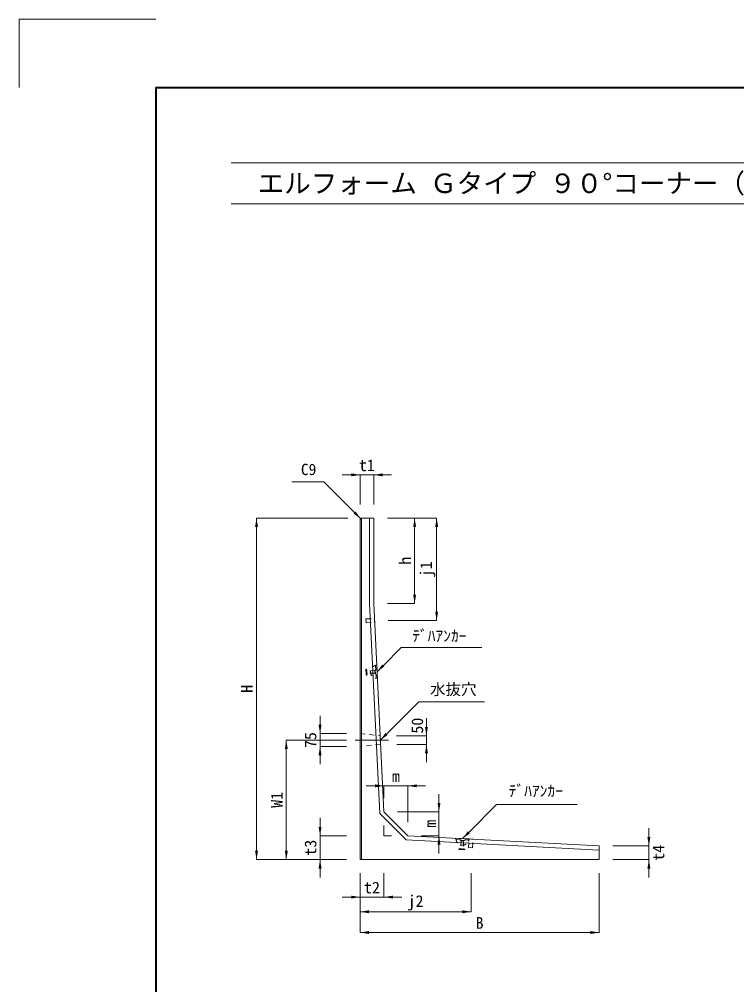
# Model space of a CAD drawing. Units: millimetres at full size, sheet at 1:40. Extents: x 55136 to 63536, y 34258 to 46138.
# Drawn here: x 55136 to 59336, y 40485 to 46138 of the extents above; entities that cross this region are included whole.
import ezdxf
from ezdxf.enums import TextEntityAlignment as Align

# ---------------------------------------------------------------- set-up
doc = ezdxf.new("R2010")
doc.units = ezdxf.units.MM
doc.header["$LTSCALE"] = 40
doc.linetypes.add('USER1', pattern=[1.35, 0.75, -0.6])
doc.linetypes.add('USER2', pattern=[28.575, 19.05, -3.175, 3.175, -3.175])
for name, color, linetype, lineweight in [('Defpoints_3', 7, 'Continuous', 13), ('図枠', 7, 'Continuous', 5), ('寸法線', 7, 'Continuous', 9), ('本体', 2, 'Continuous', 20), ('補助線', 8, 'Continuous', 13), ('ｲﾝｻｰﾄ', 3, 'USER1', 9)]:
    doc.layers.add(name, color=color, linetype=linetype, lineweight=lineweight)
doc.styles.add('ＭＳ ゴシック', font='')
doc.styles.get('ＭＳ ゴシック').set_extended_font_data('MS Gothic')

# ---------------------------------------------------------------- blocks, each defined once
blk = doc.blocks.new('filled_arrow')
at = {"color": 0, "linetype": 'Continuous', "lineweight": -2}
blk.add_solid([(7.5, 1.25), (0, 0), (7.5, -1.25)], dxfattribs=at)

msp = doc.modelspace()

# ---------------------------------------------------------------- linework, layer by layer
at = {"layer": 'Defpoints_3'}
for p, q in [((55135.85, 46137.6), (55135.85, 45737.6)), ((55935.85, 46137.6), (55135.85, 46137.6))]:
    msp.add_line(p, q, dxfattribs=at)
at = {"layer": '図枠', "lineweight": 40}
for q in [(63135.85, 45737.6), (55935.85, 34657.6)]:
    msp.add_line((55935.85, 45737.6), q, dxfattribs=at)
at = {"layer": '図枠', "lineweight": 13}
for p, q in [((56375.85, 45297.6), (61251.65, 45297.6)), ((56375.85, 45057.6), (61251.65, 45057.6))]:
    msp.add_line(p, q, dxfattribs=at)
at = {"layer": '寸法線'}
for p, q in [((57026.77, 43470.39), (57314.77, 43470.39)), ((57130.77, 43297.68), (57130.77, 43470.39)), ((57210.77, 43297.68), (57210.77, 43470.39)), ((56524.68, 41217.68), (56524.68, 43217.68)), ((57059.77, 43217.68), (56524.68, 43217.68)), ((57290.77, 43217.68), (57450.34, 43217.68)), ((57290.77, 43217.68), (57579.19, 43217.68)), ((57450.34, 43217.68), (57450.34, 42717.68)), ((57579.19, 43217.68), (57579.19, 42617.68)), ((57290.77, 42717.68), (57450.34, 42717.68)), ((57296.19, 42617.68), (57579.19, 42617.68)), ((56896.59, 41776.18), (56896.59, 42059.18)), ((57519.35, 41788.68), (57519.35, 42046.68)), ((57050.77, 41955.18), (56896.59, 41955.18)), ((57343.64, 41942.68), (57519.35, 41942.68)), ((56699.06, 41217.68), (56699.06, 41917.68)), ((57050.77, 41917.68), (56699.06, 41917.68)), ((57346.35, 41892.68), (57519.35, 41892.68)), ((57050.77, 41880.18), (56896.59, 41880.18)), ((57514.77, 41649.7), (57166.78, 41649.7)), ((57270.78, 41577.68), (57270.78, 41649.7)), ((57410.77, 41437.68), (57410.77, 41649.7)), ((57592.98, 41601.68), (57592.98, 41253.68)), ((57350.78, 41497.68), (57592.98, 41497.68)), ((56896.59, 41461.68), (56896.59, 41113.68)), ((58821.79, 41113.68), (58821.79, 41401.68)), ((57050.77, 41357.68), (56896.59, 41357.68)), ((57490.77, 41357.68), (57592.98, 41357.68)), ((58610.77, 41297.68), (58821.79, 41297.68)), ((57050.77, 41217.68), (56524.68, 41217.68)), ((57050.77, 41217.68), (56699.06, 41217.68)), ((57050.77, 41217.68), (56896.59, 41217.68)), ((58610.77, 41217.68), (58821.79, 41217.68)), ((57130.77, 41137.68), (57130.77, 40998.34)), ((57130.77, 41137.68), (57130.77, 40912.57)), ((57130.77, 41137.68), (57130.77, 40790.99)), ((57270.78, 41137.68), (57270.78, 40998.34)), ((57780.77, 41137.68), (57780.77, 40912.57)), ((58530.77, 41137.68), (58530.77, 40790.99)), ((57026.77, 40998.34), (57374.78, 40998.34)), ((57130.77, 40912.57), (57780.77, 40912.57)), ((57130.77, 40790.99), (58530.77, 40790.99))]:
    msp.add_line(p, q, dxfattribs=at)
at = {"layer": '寸法線', "linetype": 'USER2'}
msp.add_line((57101.77, 41917.68), (57297.63, 41917.68), dxfattribs=at)
at = {"layer": '寸法線'}
for points in [[(57135.27, 43213.18), (57098.51, 43249.95), (56919.66, 43428.85), (56732.01, 43428.85)], [(57230.44, 42317.67), (57267.21, 42354.44), (57372.09, 42459.33), (57843.29, 42459.33)], [(57248.89, 41916.38), (57285.66, 41953.15), (57474.33, 42141.82), (57859.28, 42141.82)], [(57730.78, 41340.51), (57767.55, 41377.28), (57930.57, 41540.3), (58401.77, 41540.3)]]:
    msp.add_lwpolyline(points, dxfattribs=at)
at = {"layer": '本体'}
for p, q in [((57130.77, 43208.7), (57139.75, 43217.68)), ((57130.77, 43208.7), (57130.77, 41217.68)), ((57139.75, 43217.68), (57210.77, 43217.68)), ((57210.77, 42717.68), (57210.77, 43217.68)), ((57270.78, 41497.68), (57210.77, 42717.68)), ((57270.78, 41497.68), (57410.77, 41357.68)), ((57410.77, 41357.68), (58530.77, 41297.68)), ((58530.77, 41297.68), (58530.77, 41217.68)), ((57130.77, 41217.68), (58530.77, 41217.68))]:
    msp.add_line(p, q, dxfattribs=at)
at = {"layer": '本体', "lineweight": 5}
for p, q in [((57139.77, 43217.68), (57139.77, 41217.68)), ((57185.77, 42717.13), (57185.77, 43217.68)), ((57246.28, 41486.82), (57185.8, 42716.45)), ((57246.28, 41486.82), (57399.87, 41333.23)), ((57399.87, 41333.23), (58530.77, 41272.64))]:
    msp.add_line(p, q, dxfattribs=at)
at = {"layer": '本体', "linetype": 'USER1', "lineweight": 9}
for p, q in [((57130.77, 41955.18), (57248.89, 41942.68)), ((57251.35, 41892.68), (57130.77, 41880.18))]:
    msp.add_line(p, q, dxfattribs=at)
at = {"layer": '補助線'}
for p, q in [((57270.78, 41417.15), (57270.78, 41357.68)), ((57270.78, 41357.68), (57315.36, 41357.68))]:
    msp.add_line(p, q, dxfattribs=at)
at = {"layer": 'ｲﾝｻｰﾄ'}
for p, q in [((57165.18, 42626.71), (57215.13, 42629.16)), ((57165.18, 42626.71), (57166.31, 42603.73)), ((57215.13, 42629.16), (57216.26, 42606.19)), ((57166.31, 42603.73), (57216.26, 42606.19)), ((57221.59, 42355.15), (57225.31, 42279.51)), ((57228.55, 42356.13), (57232.34, 42279.22)), ((57168.3, 42332.14), (57164.66, 42331.97)), ((57164.66, 42331.97), (57166.38, 42297.01)), ((57170.02, 42297.19), (57166.38, 42297.01)), ((57171.13, 42323.33), (57168.3, 42332.14)), ((57168.3, 42332.14), (57170.02, 42297.19)), ((57171.97, 42306.24), (57170.02, 42297.19)), ((57217.26, 42324.04), (57173.24, 42321.87)), ((57217.95, 42310.05), (57173.92, 42307.89)), ((57217.26, 42324.04), (57220.04, 42329.78)), ((57217.26, 42324.04), (57217.95, 42310.05)), ((57217.95, 42310.05), (57221.27, 42304.61)), ((57222.83, 42329.92), (57220.04, 42329.78)), ((57220.04, 42329.78), (57221.27, 42304.61)), ((57224.07, 42304.75), (57221.27, 42304.61)), ((57692.33, 41342.59), (57769.23, 41338.47)), ((57692.59, 41335.57), (57768.22, 41331.52)), ((57717.82, 41334.22), (57717.67, 41331.42)), ((57717.67, 41331.42), (57742.83, 41330.07)), ((57723.1, 41328.07), (57717.67, 41331.42)), ((57723.1, 41328.07), (57720.74, 41284.06)), ((57723.1, 41328.07), (57737.08, 41327.32)), ((57737.08, 41327.32), (57734.72, 41283.31)), ((57737.08, 41327.32), (57742.83, 41330.07)), ((57742.98, 41332.87), (57742.83, 41330.07)), ((57766.61, 41288.54), (57769.29, 41338.47)), ((57769.29, 41338.47), (57792.26, 41337.24)), ((57789.58, 41287.31), (57792.26, 41337.24)), ((57710.02, 41280.2), (57709.82, 41276.56)), ((57709.82, 41276.56), (57744.77, 41274.69)), ((57719.08, 41282.11), (57710.02, 41280.2)), ((57710.02, 41280.2), (57744.96, 41278.33)), ((57736.16, 41281.2), (57744.96, 41278.33)), ((57744.96, 41278.33), (57744.77, 41274.69)), ((57766.61, 41288.54), (57789.58, 41287.31))]:
    msp.add_line(p, q, dxfattribs=at)
for centre, radius, start, end in [((57230.42, 42317.67), 38.5, 92.77702, 272.85355), ((57173.13, 42323.97), 2.1, 197.81761, 272.80336), ((57174.03, 42305.79), 2.1, 92.80336, 167.814), ((57730.78, 41340.51), 38.5, 176.89503, 356.97156), ((57718.64, 41284.17), 2.1, 281.93562, 356.92137), ((57736.82, 41283.19), 2.1, 176.92137, 251.93201)]:
    msp.add_arc(centre, radius, start, end, dxfattribs=at)

# ---------------------------------------------------------------- block references
at = {"layer": '寸法線', "xscale": 6.93, "yscale": 6.93}
for p, rotation in [((57130.77, 43470.39), 180), ((57135.27, 43213.18), 135), ((56524.68, 43217.68), 270), ((57450.34, 43217.68), 270), ((57579.19, 43217.68), 270), ((57450.34, 42717.68), 90), ((57579.19, 42617.68), 90), ((57230.44, 42317.67), 45), ((56896.59, 41955.18), 90), ((57248.89, 41916.38), 45), ((57519.35, 41942.68), 90), ((56699.06, 41917.68), 270), ((57519.35, 41892.68), 270), ((56896.59, 41880.18), 270), ((57270.78, 41649.7), 180), ((57592.98, 41497.68), 90), ((56896.59, 41357.68), 90), ((57730.78, 41340.51), 45), ((57592.98, 41357.68), 270), ((58821.79, 41297.68), 90), ((56524.68, 41217.68), 90), ((56699.06, 41217.68), 90), ((56896.59, 41217.68), 270), ((58821.79, 41217.68), 270), ((57130.77, 40998.34), 180), ((57780.77, 40912.57), 180), ((58530.77, 40790.99), 180)]:
    msp.add_blockref('filled_arrow', p, dxfattribs=dict(at, rotation=rotation))
for p in [(57210.77, 43470.39), (57410.77, 41649.7), (57270.78, 40998.34), (57130.77, 40912.57), (57130.77, 40790.99)]:
    msp.add_blockref('filled_arrow', p, dxfattribs=at)

# ---------------------------------------------------------------- texts
at = {"layer": '図枠', "style": 'ＭＳ ゴシック'}
msp.add_text('\u3000エルフォーム Ｇタイプ ９０°コーナー（宅地用) [標準規格品]', height=113.9, dxfattribs=at).set_placement((56375.85, 45177.6), align=Align.MIDDLE_LEFT)
at = {"layer": '寸法線', "style": 'ＭＳ ゴシック'}
for s, p in [('C9', (56784.51, 43535.43)), ('ﾃﾞﾊｱﾝｶｰ', (57436.25, 42561.02)), ('水抜穴', (57540.38, 42248.4)), ('ﾃﾞﾊｱﾝｶｰ', (58001.12, 41653.37))]:
    msp.add_text(s, height=66.46, dxfattribs=at).set_placement(p, align=Align.TOP_LEFT)
for s, p in [('t1', (57170.77, 43526.39)), ('m', (57340.77, 41705.7)), ('t2', (57200.77, 41054.34)), ('j2', (57455.77, 40974.6)), ('B', (57830.77, 40846.99))]:
    msp.add_text(s, height=68.36, dxfattribs=at).set_placement(p, align=Align.MIDDLE_CENTER)
for s, p in [('h', (57394.34, 42967.68)), ('j1', (57517.16, 42917.68)), ('H', (56468.68, 42217.68)), ('50', (57465.75, 42001.92)), ('75', (56840.59, 41917.68)), ('W1', (56643.06, 41567.68)), ('m', (57541.18, 41427.68)), ('t3', (56840.59, 41287.68)), ('t4', (58877.79, 41257.68))]:
    msp.add_text(s, height=68.36, rotation=90, dxfattribs=at).set_placement(p, align=Align.MIDDLE_CENTER)

doc.saveas('drawing.dxf')
